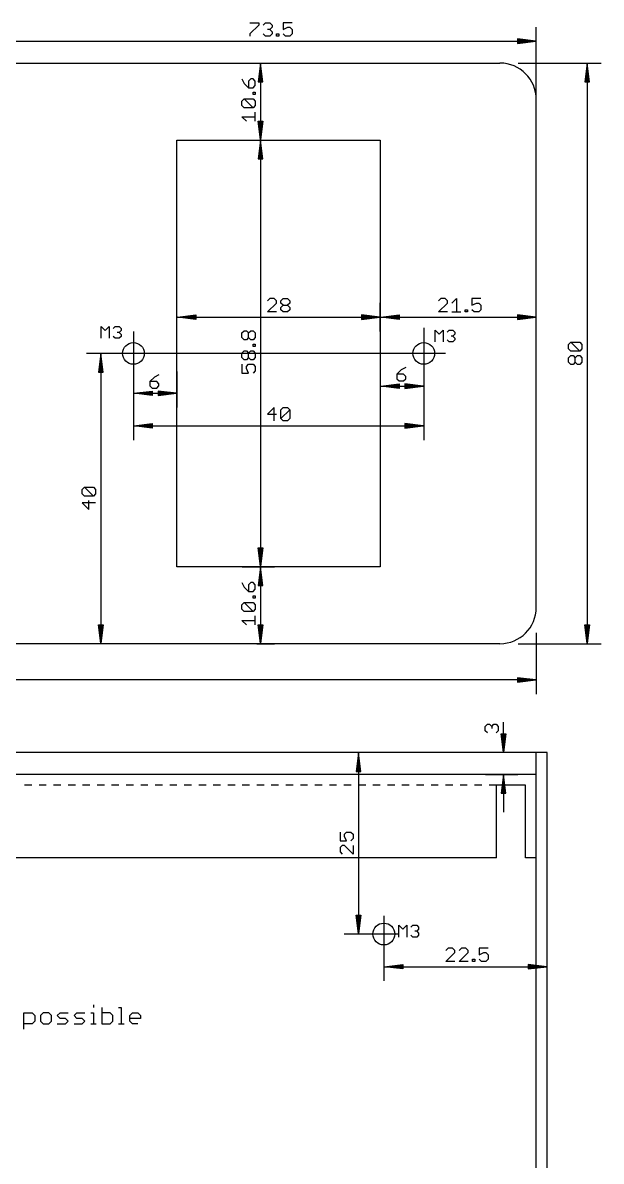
# Model space of a CAD drawing. Extents: x -9 to 622, y -48 to 444.
# Drawn here: x 219.3 to 298.9, y 278.7 to 435.6 of the extents above; entities that cross this region are included whole.
import ezdxf

# ---------------------------------------------------------------- set-up
doc = ezdxf.new("R2010")
doc.units = 0
for name, color, linetype in [('140', 1, 'CONTINUOUS'), ('20', 7, 'CONTINUOUS'), ('47', 2, 'CONTINUOUS')]:
    doc.layers.add(name, color=color, linetype=linetype)

msp = doc.modelspace()

# ---------------------------------------------------------------- linework, layer by layer
at = {"layer": '140'}
msp.add_circle((269, 310), 1.5, dxfattribs=at)
at = {"layer": '20'}
for p, q in [((5, 430), (285, 430)), ((290, 355), (290, 425)), ((240.5, 419.4), (268.5, 419.4)), ((240.5, 360.6), (240.5, 419.4)), ((268.5, 419.4), (268.5, 360.6)), ((268.5, 360.6), (240.5, 360.6)), ((285, 350), (5, 350)), ((290, 335), (0, 335)), ((290, 111.5), (290, 335)), ((291.5, 335), (290, 335)), ((291.5, 97), (291.5, 335)), ((290, 332), (0, 332)), ((220.5, 330.5), (219.5, 330.5)), ((222.5, 330.5), (221.5, 330.5)), ((224.5, 330.5), (223.5, 330.5)), ((226.5, 330.5), (225.5, 330.5)), ((228.5, 330.5), (227.5, 330.5)), ((230.5, 330.5), (229.5, 330.5)), ((232.5, 330.5), (231.5, 330.5)), ((234.5, 330.5), (233.5, 330.5)), ((236.5, 330.5), (235.5, 330.5)), ((238.5, 330.5), (237.5, 330.5)), ((240.5, 330.5), (239.5, 330.5)), ((242.5, 330.5), (241.5, 330.5)), ((244.5, 330.5), (243.5, 330.5)), ((246.5, 330.5), (245.5, 330.5)), ((248.5, 330.5), (247.5, 330.5)), ((250.5, 330.5), (249.5, 330.5)), ((252.5, 330.5), (251.5, 330.5)), ((254.5, 330.5), (253.5, 330.5)), ((256.5, 330.5), (255.5, 330.5)), ((258.5, 330.5), (257.5, 330.5)), ((260.5, 330.5), (259.5, 330.5)), ((262.5, 330.5), (261.5, 330.5)), ((264.5, 330.5), (263.5, 330.5)), ((266.5, 330.5), (265.5, 330.5)), ((268.5, 330.5), (267.5, 330.5)), ((270.5, 330.5), (269.5, 330.5)), ((272.5, 330.5), (271.5, 330.5)), ((274.5, 330.5), (273.5, 330.5)), ((276.5, 330.5), (275.5, 330.5)), ((278.5, 330.5), (277.5, 330.5)), ((280.5, 330.5), (279.5, 330.5)), ((282.5, 330.5), (281.5, 330.5)), ((284.5, 330.5), (283.5, 330.5)), ((288.5, 330.5), (284.5, 330.5)), ((284.5, 320.5), (284.5, 330.5)), ((288.5, 320.5), (288.5, 330.5)), ((284.5, 320.5), (5.5, 320.5)), ((290, 320.5), (288.5, 320.5))]:
    msp.add_line(p, q, dxfattribs=at)
for centre in [(234.5, 390), (274.5, 390)]:
    msp.add_circle(centre, 1.5, dxfattribs=at)
for centre, start, end in [((285, 425), 0, 90), ((285, 355), 270, 0)]:
    msp.add_arc(centre, 5, start, end, dxfattribs=at)
at = {"layer": '47'}
for p, q in [((250.5369, 435.5554), (251.7697, 435.5554)), ((251.7697, 435.2472), (250.5369, 434.0144)), ((251.7697, 435.5554), (251.7697, 435.2472)), ((252.3784, 435.2472), (252.6866, 435.5554)), ((252.6866, 435.5554), (253.303, 435.5554)), ((253.303, 434.6308), (252.9948, 434.6308)), ((253.303, 435.5554), (253.6112, 435.2472)), ((253.6112, 434.939), (253.303, 434.6308)), ((253.303, 434.6308), (253.6112, 434.3226)), ((253.6112, 435.2472), (253.6112, 434.939)), ((256.3736, 435.5554), (255.1408, 435.5554)), ((255.1408, 435.5554), (255.1408, 434.6308)), ((255.1408, 434.6308), (255.7572, 434.939)), ((255.7572, 434.939), (256.0654, 434.939)), ((256.0654, 434.939), (256.3736, 434.6308)), ((256.3736, 434.6308), (256.3736, 434.0144)), ((290, 409), (290, 434.95)), ((216.565, 433), (289.935, 433)), ((250.5369, 434.0144), (250.5369, 433.7062)), ((252.6866, 433.7062), (252.3784, 434.0144)), ((253.303, 433.7062), (252.6866, 433.7062)), ((253.6112, 434.0144), (253.303, 433.7062)), ((253.6112, 434.3226), (253.6112, 434.0144)), ((254.22, 433.7062), (254.22, 434.0144)), ((254.22, 434.0144), (254.5282, 434.0144)), ((254.5282, 433.7062), (254.22, 433.7062)), ((254.5282, 434.0144), (254.5282, 433.7062)), ((255.449, 433.7062), (255.1408, 434.0144)), ((256.0654, 433.7062), (255.449, 433.7062)), ((256.3736, 434.0144), (256.0654, 433.7062)), ((289.935, 433), (287.4, 433.3192)), ((287.4, 433.3192), (287.4, 432.6808)), ((289.935, 433), (287.4, 433.26)), ((289.935, 433), (287.4, 433.13)), ((287.4, 432.6808), (289.935, 433)), ((287.4, 432.87), (289.935, 433)), ((287.4, 432.74), (289.935, 433)), ((249.5, 430), (253.95, 430)), ((252, 429.935), (251.6808, 427.4)), ((252, 429.935), (251.74, 427.4)), ((252, 429.935), (251.87, 427.4)), ((252, 429.935), (252, 419.465)), ((252.3192, 427.4), (252, 429.935)), ((252.13, 427.4), (252, 429.935)), ((252.26, 427.4), (252, 429.935)), ((287.5, 430), (298.95, 430)), ((297, 429.935), (296.6808, 427.4)), ((297, 429.935), (296.74, 427.4)), ((297, 429.935), (296.87, 427.4)), ((297, 429.935), (297, 350.065)), ((297.3192, 427.4), (297, 429.935)), ((297.13, 427.4), (297, 429.935)), ((297.26, 427.4), (297, 429.935)), ((249.4446, 427.8236), (249.7528, 427.2072)), ((249.7528, 427.2072), (250.3692, 426.5908)), ((250.6774, 427.8236), (250.3692, 427.5154)), ((250.3692, 427.5154), (250.3692, 426.5908)), ((250.9856, 427.8236), (250.6774, 427.8236)), ((251.2938, 427.5154), (250.9856, 427.8236)), ((250.9856, 426.5908), (251.2938, 426.899)), ((251.2938, 426.899), (251.2938, 427.5154)), ((251.6808, 427.4), (252.3192, 427.4)), ((296.6808, 427.4), (297.3192, 427.4)), ((250.3692, 426.5908), (250.9856, 426.5908)), ((250.9856, 425.67), (250.9856, 425.9782)), ((250.9856, 425.9782), (251.2938, 425.9782)), ((251.2938, 425.67), (250.9856, 425.67)), ((251.2938, 425.9782), (251.2938, 425.67)), ((249.4446, 424.753), (249.7528, 425.0612)), ((249.4446, 424.1366), (249.4446, 424.753)), ((249.7528, 423.8284), (249.4446, 424.1366)), ((249.7528, 425.0612), (250.9856, 425.0612)), ((250.9856, 423.8284), (249.7528, 425.0612)), ((250.9856, 423.8284), (249.7528, 423.8284)), ((250.9856, 425.0612), (251.2938, 424.753)), ((251.2938, 424.1366), (250.9856, 423.8284)), ((251.2938, 424.753), (251.2938, 424.1366)), ((250.061, 421.9869), (249.4446, 422.6033)), ((249.4446, 422.6033), (251.2938, 422.6033)), ((251.2938, 421.9869), (251.2938, 423.2197)), ((252, 419.465), (251.6808, 422)), ((251.6808, 422), (252.3192, 422)), ((252, 419.465), (251.74, 422)), ((252, 419.465), (251.87, 422)), ((252.3192, 422), (252, 419.465)), ((252.13, 422), (252, 419.465)), ((252.26, 422), (252, 419.465)), ((249.5, 419.4), (253.95, 419.4)), ((250, 419.4), (253.95, 419.4)), ((252, 419.335), (251.6808, 416.8)), ((252, 419.335), (251.74, 416.8)), ((252, 419.335), (251.87, 416.8)), ((252, 419.335), (252, 360.665)), ((252.3192, 416.8), (252, 419.335)), ((252.13, 416.8), (252, 419.335)), ((252.26, 416.8), (252, 419.335)), ((251.6808, 416.8), (252.3192, 416.8)), ((240.5, 393.5), (240.5, 396.95)), ((253.2911, 397.5554), (252.9829, 397.2472)), ((252.9829, 395.7062), (254.2157, 396.939)), ((253.9075, 397.5554), (253.2911, 397.5554)), ((254.2157, 397.2472), (253.9075, 397.5554)), ((254.2157, 396.939), (254.2157, 397.2472)), ((254.8245, 397.2472), (255.1327, 397.5554)), ((254.8245, 396.939), (254.8245, 397.2472)), ((255.1327, 396.6308), (254.8245, 396.939)), ((255.1327, 397.5554), (255.7491, 397.5554)), ((255.7491, 397.5554), (256.0573, 397.2472)), ((256.0573, 396.939), (255.7491, 396.6308)), ((256.0573, 397.2472), (256.0573, 396.939)), ((268.5, 393.5), (268.5, 396.95)), ((268.5, 393), (268.5, 396.95)), ((276.8451, 397.5554), (276.5369, 397.2472)), ((276.5369, 395.7062), (277.7697, 396.939)), ((277.4615, 397.5554), (276.8451, 397.5554)), ((277.7697, 397.2472), (277.4615, 397.5554)), ((277.7697, 396.939), (277.7697, 397.2472)), ((278.3784, 396.939), (278.9948, 397.5554)), ((278.9948, 397.5554), (278.9948, 395.7062)), ((282.3736, 397.5554), (281.1408, 397.5554)), ((281.1408, 397.5554), (281.1408, 396.6308)), ((281.1408, 396.6308), (281.7572, 396.939)), ((281.7572, 396.939), (282.0654, 396.939)), ((282.0654, 396.939), (282.3736, 396.6308)), ((290, 393), (290, 396.95)), ((240.565, 395), (243.1, 395.3192)), ((243.1, 395.3192), (243.1, 394.6808)), ((254.2157, 395.7062), (252.9829, 395.7062)), ((254.8245, 396.3226), (255.1327, 396.6308)), ((254.8245, 396.0144), (254.8245, 396.3226)), ((255.1327, 395.7062), (254.8245, 396.0144)), ((255.1327, 396.6308), (255.7491, 396.6308)), ((255.7491, 395.7062), (255.1327, 395.7062)), ((255.7491, 396.6308), (256.0573, 396.3226)), ((256.0573, 396.0144), (255.7491, 395.7062)), ((256.0573, 396.3226), (256.0573, 396.0144)), ((268.435, 395), (265.9, 395.3192)), ((265.9, 395.3192), (265.9, 394.6808)), ((268.565, 395), (271.1, 395.3192)), ((271.1, 395.3192), (271.1, 394.6808)), ((277.7697, 395.7062), (276.5369, 395.7062)), ((278.3784, 395.7062), (279.6112, 395.7062)), ((280.22, 395.7062), (280.22, 396.0144)), ((280.22, 396.0144), (280.5282, 396.0144)), ((280.5282, 395.7062), (280.22, 395.7062)), ((280.5282, 396.0144), (280.5282, 395.7062)), ((281.449, 395.7062), (281.1408, 396.0144)), ((282.0654, 395.7062), (281.449, 395.7062)), ((282.3736, 396.0144), (282.0654, 395.7062)), ((282.3736, 396.6308), (282.3736, 396.0144)), ((289.935, 395), (287.4, 395.3192)), ((287.4, 395.3192), (287.4, 394.6808)), ((240.565, 395), (243.1, 395.26)), ((240.565, 395), (243.1, 395.13)), ((240.565, 395), (268.435, 395)), ((243.1, 394.6808), (240.565, 395)), ((243.1, 394.87), (240.565, 395)), ((243.1, 394.74), (240.565, 395)), ((268.435, 395), (265.9, 395.26)), ((268.435, 395), (265.9, 395.13)), ((265.9, 394.6808), (268.435, 395)), ((265.9, 394.87), (268.435, 395)), ((265.9, 394.74), (268.435, 395)), ((268.565, 395), (271.1, 395.26)), ((268.565, 395), (271.1, 395.13)), ((268.565, 395), (289.935, 395)), ((271.1, 394.6808), (268.565, 395)), ((271.1, 394.87), (268.565, 395)), ((271.1, 394.74), (268.565, 395)), ((289.935, 395), (287.4, 395.26)), ((289.935, 395), (287.4, 395.13)), ((287.4, 394.6808), (289.935, 395)), ((287.4, 394.87), (289.935, 395)), ((287.4, 394.74), (289.935, 395)), ((230.0762, 392.0762), (230.0762, 393.7032)), ((230.0762, 393.7032), (230.6185, 393.1609)), ((230.6185, 393.1609), (231.1609, 393.7032)), ((231.1609, 393.7032), (231.1609, 392.0762)), ((231.7134, 393.432), (231.9845, 393.7032)), ((231.9845, 392.0762), (231.7134, 392.3474)), ((231.9845, 393.7032), (232.5269, 393.7032)), ((232.5269, 392.8897), (232.2557, 392.8897)), ((232.5269, 393.7032), (232.798, 393.432)), ((232.798, 393.1609), (232.5269, 392.8897)), ((232.5269, 392.8897), (232.798, 392.6185)), ((232.798, 392.3474), (232.5269, 392.0762)), ((232.798, 393.432), (232.798, 393.1609)), ((232.798, 392.6185), (232.798, 392.3474)), ((234.5, 393), (234.5, 382.55)), ((234.5, 392.5), (234.5, 378.05)), ((249.4446, 392.8154), (249.7528, 393.1236)), ((249.4446, 392.199), (249.4446, 392.8154)), ((249.7528, 391.8908), (249.4446, 392.199)), ((249.7528, 393.1236), (250.061, 393.1236)), ((250.061, 393.1236), (250.3692, 392.8154)), ((250.3692, 392.199), (250.061, 391.8908)), ((250.3692, 392.8154), (250.6774, 393.1236)), ((250.3692, 392.199), (250.3692, 392.8154)), ((250.6774, 391.8908), (250.3692, 392.199)), ((250.6774, 393.1236), (250.9856, 393.1236)), ((250.9856, 393.1236), (251.2938, 392.8154)), ((251.2938, 392.199), (250.9856, 391.8908)), ((251.2938, 392.8154), (251.2938, 392.199)), ((274.5, 393.5), (274.5, 378.05)), ((274.5, 392.5), (274.5, 383.55)), ((276.0762, 391.5762), (276.0762, 393.2032)), ((276.0762, 393.2032), (276.6185, 392.6609)), ((276.6185, 392.6609), (277.1609, 393.2032)), ((277.1609, 393.2032), (277.1609, 391.5762)), ((277.7134, 392.932), (277.9845, 393.2032)), ((277.9845, 393.2032), (278.5269, 393.2032)), ((278.5269, 392.3897), (278.2557, 392.3897)), ((278.5269, 393.2032), (278.798, 392.932)), ((278.798, 392.6609), (278.5269, 392.3897)), ((278.5269, 392.3897), (278.798, 392.1185)), ((278.798, 392.932), (278.798, 392.6609)), ((232.5269, 392.0762), (231.9845, 392.0762)), ((250.061, 391.8908), (249.7528, 391.8908)), ((250.9856, 391.8908), (250.6774, 391.8908)), ((250.9856, 390.97), (250.9856, 391.2782)), ((250.9856, 391.2782), (251.2938, 391.2782)), ((251.2938, 390.97), (250.9856, 390.97)), ((251.2938, 391.2782), (251.2938, 390.97)), ((277.9845, 391.5762), (277.7134, 391.8474)), ((278.5269, 391.5762), (277.9845, 391.5762)), ((278.798, 391.8474), (278.5269, 391.5762)), ((278.798, 392.1185), (278.798, 391.8474)), ((294.4446, 391.2491), (294.7528, 391.5573)), ((294.4446, 390.6327), (294.4446, 391.2491)), ((294.7528, 390.3245), (294.4446, 390.6327)), ((294.7528, 391.5573), (295.9856, 391.5573)), ((295.9856, 390.3245), (294.7528, 391.5573)), ((295.9856, 391.5573), (296.2938, 391.2491)), ((296.2938, 390.6327), (295.9856, 390.3245)), ((296.2938, 391.2491), (296.2938, 390.6327)), ((277.5, 390), (228.05, 390)), ((230, 389.935), (229.6808, 387.4)), ((230, 389.935), (229.74, 387.4)), ((230, 389.935), (229.87, 387.4)), ((230, 389.935), (230, 350.065)), ((230.3192, 387.4), (230, 389.935)), ((230.13, 387.4), (230, 389.935)), ((230.26, 387.4), (230, 389.935)), ((249.4446, 390.053), (249.7528, 390.3612)), ((249.4446, 389.4366), (249.4446, 390.053)), ((249.7528, 389.1284), (249.4446, 389.4366)), ((249.7528, 390.3612), (250.061, 390.3612)), ((250.061, 389.1284), (249.7528, 389.1284)), ((250.061, 390.3612), (250.3692, 390.053)), ((250.3692, 389.4366), (250.061, 389.1284)), ((250.3692, 390.053), (250.6774, 390.3612)), ((250.3692, 389.4366), (250.3692, 390.053)), ((250.6774, 389.1284), (250.3692, 389.4366)), ((250.6774, 390.3612), (250.9856, 390.3612)), ((250.9856, 389.1284), (250.6774, 389.1284)), ((250.9856, 390.3612), (251.2938, 390.053)), ((251.2938, 389.4366), (250.9856, 389.1284)), ((251.2938, 390.053), (251.2938, 389.4366)), ((294.4446, 389.4075), (294.7528, 389.7157)), ((294.4446, 388.7911), (294.4446, 389.4075)), ((295.9856, 390.3245), (294.7528, 390.3245)), ((294.7528, 389.7157), (295.061, 389.7157)), ((295.061, 389.7157), (295.3692, 389.4075)), ((295.3692, 389.4075), (295.6774, 389.7157)), ((295.3692, 388.7911), (295.3692, 389.4075)), ((295.6774, 389.7157), (295.9856, 389.7157)), ((295.9856, 389.7157), (296.2938, 389.4075)), ((296.2938, 389.4075), (296.2938, 388.7911)), ((240.5, 387.5), (240.5, 382.55)), ((249.4446, 388.5197), (249.4446, 387.2869)), ((250.061, 388.2115), (250.3692, 388.5197)), ((250.061, 387.9033), (250.061, 388.2115)), ((250.3692, 387.2869), (250.061, 387.9033)), ((250.3692, 388.5197), (250.9856, 388.5197)), ((250.9856, 388.5197), (251.2938, 388.2115)), ((251.2938, 387.5951), (250.9856, 387.2869)), ((251.2938, 388.2115), (251.2938, 387.5951)), ((268.5, 387.5), (268.5, 383.55)), ((271.3982, 387.7472), (270.7818, 387.1308)), ((272.0146, 388.0554), (271.3982, 387.7472)), ((294.7528, 388.4829), (294.4446, 388.7911)), ((295.061, 388.4829), (294.7528, 388.4829)), ((295.3692, 388.7911), (295.061, 388.4829)), ((295.6774, 388.4829), (295.3692, 388.7911)), ((295.9856, 388.4829), (295.6774, 388.4829)), ((296.2938, 388.7911), (295.9856, 388.4829)), ((229.6808, 387.4), (230.3192, 387.4)), ((237.3982, 386.7472), (236.7818, 386.1308)), ((236.7818, 386.1308), (236.7818, 385.5144)), ((237.7064, 386.1308), (236.7818, 386.1308)), ((238.0146, 387.0554), (237.3982, 386.7472)), ((238.0146, 385.8226), (237.7064, 386.1308)), ((249.4446, 387.2869), (250.3692, 387.2869)), ((270.7818, 387.1308), (270.7818, 386.5144)), ((271.7064, 387.1308), (270.7818, 387.1308)), ((270.7818, 386.5144), (271.09, 386.2062)), ((271.09, 386.2062), (271.7064, 386.2062)), ((272.0146, 386.8226), (271.7064, 387.1308)), ((271.7064, 386.2062), (272.0146, 386.5144)), ((272.0146, 386.5144), (272.0146, 386.8226)), ((234.565, 384.5), (237.1, 384.8192)), ((234.565, 384.5), (237.1, 384.76)), ((234.565, 384.5), (237.1, 384.63)), ((234.565, 384.5), (240.435, 384.5)), ((237.1, 384.1808), (234.565, 384.5)), ((237.1, 384.37), (234.565, 384.5)), ((237.1, 384.24), (234.565, 384.5)), ((236.7818, 385.5144), (237.09, 385.2062)), ((237.09, 385.2062), (237.7064, 385.2062)), ((237.1, 384.8192), (237.1, 384.1808)), ((237.7064, 385.2062), (238.0146, 385.5144)), ((240.435, 384.5), (237.9, 384.8192)), ((237.9, 384.8192), (237.9, 384.1808)), ((240.435, 384.5), (237.9, 384.76)), ((240.435, 384.5), (237.9, 384.63)), ((237.9, 384.1808), (240.435, 384.5)), ((237.9, 384.37), (240.435, 384.5)), ((237.9, 384.24), (240.435, 384.5)), ((238.0146, 385.5144), (238.0146, 385.8226)), ((268.565, 385.5), (271.1, 385.8192)), ((268.565, 385.5), (271.1, 385.76)), ((268.565, 385.5), (271.1, 385.63)), ((268.565, 385.5), (274.435, 385.5)), ((271.1, 385.1808), (268.565, 385.5)), ((271.1, 385.37), (268.565, 385.5)), ((271.1, 385.24), (268.565, 385.5)), ((271.1, 385.8192), (271.1, 385.1808)), ((274.435, 385.5), (271.9, 385.8192)), ((271.9, 385.8192), (271.9, 385.1808)), ((274.435, 385.5), (271.9, 385.76)), ((274.435, 385.5), (271.9, 385.63)), ((271.9, 385.1808), (274.435, 385.5)), ((271.9, 385.37), (274.435, 385.5)), ((271.9, 385.24), (274.435, 385.5)), ((253.9075, 382.5554), (252.9829, 381.6308)), ((252.9829, 381.6308), (254.2157, 381.6308)), ((253.9075, 380.7062), (253.9075, 382.5554)), ((254.8245, 382.2472), (255.1327, 382.5554)), ((254.8245, 381.0144), (254.8245, 382.2472)), ((254.8245, 381.0144), (256.0573, 382.2472)), ((255.1327, 382.5554), (255.7491, 382.5554)), ((255.7491, 382.5554), (256.0573, 382.2472)), ((256.0573, 382.2472), (256.0573, 381.0144)), ((234.565, 380), (237.1, 380.3192)), ((234.565, 380), (237.1, 380.26)), ((234.565, 380), (237.1, 380.13)), ((234.565, 380), (274.435, 380)), ((237.1, 379.6808), (234.565, 380)), ((237.1, 379.87), (234.565, 380)), ((237.1, 379.74), (234.565, 380)), ((237.1, 380.3192), (237.1, 379.6808)), ((255.1327, 380.7062), (254.8245, 381.0144)), ((255.7491, 380.7062), (255.1327, 380.7062)), ((256.0573, 381.0144), (255.7491, 380.7062)), ((274.435, 380), (271.9, 380.3192)), ((271.9, 380.3192), (271.9, 379.6808)), ((274.435, 380), (271.9, 380.26)), ((274.435, 380), (271.9, 380.13)), ((271.9, 379.6808), (274.435, 380)), ((271.9, 379.87), (274.435, 380)), ((271.9, 379.74), (274.435, 380)), ((227.4446, 371.2491), (227.7528, 371.5573)), ((227.4446, 370.6327), (227.4446, 371.2491)), ((227.7528, 370.3245), (227.4446, 370.6327)), ((227.7528, 371.5573), (228.9856, 371.5573)), ((228.9856, 370.3245), (227.7528, 371.5573)), ((228.9856, 370.3245), (227.7528, 370.3245)), ((228.9856, 371.5573), (229.2938, 371.2491)), ((229.2938, 370.6327), (228.9856, 370.3245)), ((229.2938, 371.2491), (229.2938, 370.6327)), ((229.2938, 369.4075), (227.4446, 369.4075)), ((227.4446, 369.4075), (228.3692, 368.4829)), ((228.3692, 368.4829), (228.3692, 369.7157)), ((252, 360.665), (251.6808, 363.2)), ((251.6808, 363.2), (252.3192, 363.2)), ((252, 360.665), (251.74, 363.2)), ((252, 360.665), (251.87, 363.2)), ((252.3192, 363.2), (252, 360.665)), ((252.13, 363.2), (252, 360.665)), ((252.26, 363.2), (252, 360.665)), ((249.5, 360.6), (253.95, 360.6)), ((250.5, 360.6), (253.95, 360.6)), ((252, 360.535), (251.6808, 358)), ((252, 360.535), (251.74, 358)), ((252, 360.535), (251.87, 358)), ((252, 360.535), (252, 350.065)), ((252.3192, 358), (252, 360.535)), ((252.13, 358), (252, 360.535)), ((252.26, 358), (252, 360.535)), ((249.4446, 358.4236), (249.7528, 357.8072)), ((249.7528, 357.8072), (250.3692, 357.1908)), ((250.6774, 358.4236), (250.3692, 358.1154)), ((250.3692, 358.1154), (250.3692, 357.1908)), ((250.9856, 358.4236), (250.6774, 358.4236)), ((251.2938, 358.1154), (250.9856, 358.4236)), ((251.2938, 357.499), (251.2938, 358.1154)), ((251.6808, 358), (252.3192, 358)), ((250.3692, 357.1908), (250.9856, 357.1908)), ((250.9856, 357.1908), (251.2938, 357.499)), ((250.9856, 356.27), (250.9856, 356.5782)), ((250.9856, 356.5782), (251.2938, 356.5782)), ((251.2938, 356.27), (250.9856, 356.27)), ((251.2938, 356.5782), (251.2938, 356.27)), ((249.4446, 355.353), (249.7528, 355.6612)), ((249.4446, 354.7366), (249.4446, 355.353)), ((249.7528, 354.4284), (249.4446, 354.7366)), ((249.7528, 355.6612), (250.9856, 355.6612)), ((250.9856, 354.4284), (249.7528, 355.6612)), ((250.9856, 355.6612), (251.2938, 355.353)), ((251.2938, 354.7366), (250.9856, 354.4284)), ((251.2938, 355.353), (251.2938, 354.7366)), ((250.061, 352.5869), (249.4446, 353.2033)), ((249.4446, 353.2033), (251.2938, 353.2033)), ((250.9856, 354.4284), (249.7528, 354.4284)), ((251.2938, 352.5869), (251.2938, 353.8197)), ((230, 350.065), (229.6808, 352.6)), ((229.6808, 352.6), (230.3192, 352.6)), ((230, 350.065), (229.74, 352.6)), ((230, 350.065), (229.87, 352.6)), ((230.3192, 352.6), (230, 350.065)), ((230.13, 352.6), (230, 350.065)), ((230.26, 352.6), (230, 350.065)), ((252, 350.065), (251.6808, 352.6)), ((251.6808, 352.6), (252.3192, 352.6)), ((252, 350.065), (251.74, 352.6)), ((252, 350.065), (251.87, 352.6)), ((252.3192, 352.6), (252, 350.065)), ((252.13, 352.6), (252, 350.065)), ((252.26, 352.6), (252, 350.065)), ((290, 351.5), (290, 343.05)), ((297, 350.065), (296.6808, 352.6)), ((296.6808, 352.6), (297.3192, 352.6)), ((297, 350.065), (296.74, 352.6)), ((297, 350.065), (296.87, 352.6)), ((297.3192, 352.6), (297, 350.065)), ((297.13, 352.6), (297, 350.065)), ((297.26, 352.6), (297, 350.065)), ((231, 350), (228.05, 350)), ((251.5, 350), (253.95, 350)), ((287.5, 350), (298.95, 350)), ((289.935, 345), (287.4, 345.3192)), ((287.4, 345.3192), (287.4, 344.6808)), ((289.935, 345), (287.4, 345.26)), ((289.935, 345), (287.4, 345.13)), ((289.935, 345), (0.065, 345)), ((287.4, 344.6808), (289.935, 345)), ((287.4, 344.87), (289.935, 345)), ((287.4, 344.74), (289.935, 345)), ((282.9701, 338.6008), (283.2698, 338.9005)), ((283.2698, 338.9005), (283.5695, 338.9005)), ((283.5695, 338.9005), (283.8692, 338.6008)), ((283.8692, 338.6008), (284.169, 338.9005)), ((284.169, 338.9005), (284.4687, 338.9005)), ((284.4687, 338.9005), (284.7684, 338.6008)), ((285.5, 335.065), (285.5, 339.1888)), ((282.9701, 338.0013), (282.9701, 338.6008)), ((283.2698, 337.7016), (282.9701, 338.0013)), ((283.8692, 338.6008), (283.8692, 338.301)), ((284.7684, 338.0013), (284.4687, 337.7016)), ((284.7684, 338.6008), (284.7684, 338.0013)), ((285.5, 335.065), (285.1808, 337.6)), ((285.1808, 337.6), (285.8192, 337.6)), ((285.5, 335.065), (285.24, 337.6)), ((285.5, 335.065), (285.37, 337.6)), ((285.8192, 337.6), (285.5, 335.065)), ((285.63, 337.6), (285.5, 335.065)), ((285.76, 337.6), (285.5, 335.065)), ((269.5, 335), (263.55, 335)), ((265.5, 334.935), (265.1808, 332.4)), ((265.5, 334.935), (265.24, 332.4)), ((265.5, 334.935), (265.37, 332.4)), ((265.5, 334.935), (265.5, 310.065)), ((265.8192, 332.4), (265.5, 334.935)), ((265.63, 332.4), (265.5, 334.935)), ((265.76, 332.4), (265.5, 334.935)), ((288.5, 335), (283.55, 335)), ((265.1808, 332.4), (265.8192, 332.4)), ((283, 332), (287.45, 332)), ((285.5, 331.935), (285.1808, 329.4)), ((285.5, 331.935), (285.24, 329.4)), ((285.5, 331.935), (285.37, 329.4)), ((285.5, 331.935), (285.5, 326.8)), ((285.8192, 329.4), (285.5, 331.935)), ((285.63, 329.4), (285.5, 331.935)), ((285.76, 329.4), (285.5, 331.935)), ((285.1808, 329.4), (285.8192, 329.4)), ((262.9701, 324.0488), (262.9701, 322.8499)), ((263.5695, 323.7491), (263.8692, 324.0488)), ((263.5695, 323.4494), (263.5695, 323.7491)), ((263.8692, 322.8499), (263.5695, 323.4494)), ((263.8692, 324.0488), (264.4687, 324.0488)), ((264.4687, 324.0488), (264.7684, 323.7491)), ((264.7684, 323.1496), (264.4687, 322.8499)), ((264.7684, 323.7491), (264.7684, 323.1496)), ((262.9701, 322.8499), (263.8692, 322.8499)), ((263.2698, 322.2072), (262.9701, 321.9075)), ((262.9701, 321.9075), (262.9701, 321.3081)), ((263.5695, 322.2072), (263.2698, 322.2072)), ((264.7684, 321.0083), (263.5695, 322.2072)), ((264.7684, 322.2072), (264.7684, 321.0083)), ((262.9701, 321.3081), (263.2698, 321.0083)), ((265.5, 310.065), (265.1808, 312.6)), ((265.1808, 312.6), (265.8192, 312.6)), ((265.5, 310.065), (265.24, 312.6)), ((265.5, 310.065), (265.37, 312.6)), ((265.8192, 312.6), (265.5, 310.065)), ((265.63, 312.6), (265.5, 310.065)), ((265.76, 312.6), (265.5, 310.065)), ((269, 312.5), (269, 303.55)), ((271.0762, 309.5762), (271.0762, 311.2032)), ((271.0762, 311.2032), (271.6185, 310.6609)), ((271.6185, 310.6609), (272.1609, 311.2032)), ((272.1609, 311.2032), (272.1609, 309.5762)), ((272.7134, 310.932), (272.9845, 311.2032)), ((272.9845, 311.2032), (273.5269, 311.2032)), ((273.5269, 311.2032), (273.798, 310.932)), ((273.798, 310.6609), (273.5269, 310.3897)), ((273.798, 310.932), (273.798, 310.6609)), ((271, 310), (263.55, 310)), ((272.9845, 309.5762), (272.7134, 309.8474)), ((273.5269, 309.5762), (272.9845, 309.5762)), ((273.5269, 310.3897), (273.2557, 310.3897)), ((273.5269, 310.3897), (273.798, 310.1185)), ((273.798, 309.8474), (273.5269, 309.5762)), ((273.798, 310.1185), (273.798, 309.8474)), ((277.8451, 308.0554), (277.5369, 307.7472)), ((278.4615, 308.0554), (277.8451, 308.0554)), ((278.7697, 307.7472), (278.4615, 308.0554)), ((278.7697, 307.439), (278.7697, 307.7472)), ((279.6866, 308.0554), (279.3784, 307.7472)), ((280.303, 308.0554), (279.6866, 308.0554)), ((280.6112, 307.7472), (280.303, 308.0554)), ((280.6112, 307.439), (280.6112, 307.7472)), ((283.3736, 308.0554), (282.1408, 308.0554)), ((282.1408, 308.0554), (282.1408, 307.1308)), ((291.5, 303), (291.5, 307.45)), ((277.5369, 306.2062), (278.7697, 307.439)), ((278.7697, 306.2062), (277.5369, 306.2062)), ((279.3784, 306.2062), (280.6112, 307.439)), ((280.6112, 306.2062), (279.3784, 306.2062)), ((281.22, 306.2062), (281.22, 306.5144)), ((281.22, 306.5144), (281.5282, 306.5144)), ((281.5282, 306.2062), (281.22, 306.2062)), ((281.5282, 306.5144), (281.5282, 306.2062)), ((282.1408, 307.1308), (282.7572, 307.439)), ((282.449, 306.2062), (282.1408, 306.5144)), ((283.0654, 306.2062), (282.449, 306.2062)), ((282.7572, 307.439), (283.0654, 307.439)), ((283.0654, 307.439), (283.3736, 307.1308)), ((283.3736, 306.5144), (283.0654, 306.2062)), ((283.3736, 307.1308), (283.3736, 306.5144)), ((269.065, 305.5), (271.6, 305.8192)), ((269.065, 305.5), (271.6, 305.76)), ((269.065, 305.5), (271.6, 305.63)), ((269.065, 305.5), (291.435, 305.5)), ((271.6, 305.1808), (269.065, 305.5)), ((271.6, 305.37), (269.065, 305.5)), ((271.6, 305.24), (269.065, 305.5)), ((271.6, 305.8192), (271.6, 305.1808)), ((291.435, 305.5), (288.9, 305.8192)), ((288.9, 305.8192), (288.9, 305.1808)), ((291.435, 305.5), (288.9, 305.76)), ((291.435, 305.5), (288.9, 305.63)), ((288.9, 305.1808), (291.435, 305.5)), ((288.9, 305.37), (291.435, 305.5)), ((288.9, 305.24), (291.435, 305.5)), ((228.9934, 300.2496), (228.9934, 299.8749)), ((230.1534, 299.8749), (230.1534, 297.627)), ((232.4554, 299.8749), (232.83, 299.8749)), ((232.83, 299.8749), (232.83, 297.627)), ((219.4109, 296.8777), (219.4109, 299.1256)), ((219.4109, 299.1256), (220.5349, 299.1256)), ((220.5349, 299.1256), (220.9095, 298.751)), ((220.9095, 298.751), (220.9095, 298.0017)), ((222.0875, 299.1256), (221.7129, 298.751)), ((221.7129, 298.751), (221.7129, 298.0017)), ((222.8368, 299.1256), (222.0875, 299.1256)), ((223.2115, 298.751), (222.8368, 299.1256)), ((223.2115, 298.0017), (223.2115, 298.751)), ((224.0148, 298.751), (224.3895, 299.1256)), ((224.3895, 298.3763), (224.0148, 298.751)), ((224.3895, 299.1256), (225.5134, 299.1256)), ((225.1388, 298.3763), (224.3895, 298.3763)), ((225.5134, 298.0017), (225.1388, 298.3763)), ((226.3168, 298.751), (226.6915, 299.1256)), ((226.6915, 298.3763), (226.3168, 298.751)), ((226.6915, 299.1256), (227.8154, 299.1256)), ((227.4408, 298.3763), (226.6915, 298.3763)), ((227.8154, 298.0017), (227.4408, 298.3763)), ((228.6188, 299.1256), (228.9934, 299.1256)), ((228.9934, 299.1256), (228.9934, 297.627)), ((231.2774, 299.1256), (230.1534, 299.1256)), ((231.652, 298.751), (231.2774, 299.1256)), ((231.652, 298.0017), (231.652, 298.751)), ((233.99, 298.751), (234.3647, 299.1256)), ((233.99, 298.0017), (233.99, 298.751)), ((235.4886, 298.3763), (233.99, 298.3763)), ((234.3647, 299.1256), (235.114, 299.1256)), ((235.114, 299.1256), (235.4886, 298.751)), ((235.4886, 298.751), (235.4886, 298.3763)), ((220.5349, 297.627), (219.4109, 297.627)), ((220.9095, 298.0017), (220.5349, 297.627)), ((221.7129, 298.0017), (222.0875, 297.627)), ((222.0875, 297.627), (222.8368, 297.627)), ((222.8368, 297.627), (223.2115, 298.0017)), ((224.0148, 297.627), (225.1388, 297.627)), ((225.1388, 297.627), (225.5134, 298.0017)), ((226.3168, 297.627), (227.4408, 297.627)), ((227.4408, 297.627), (227.8154, 298.0017)), ((228.6188, 297.627), (229.3681, 297.627)), ((230.1534, 297.627), (231.2774, 297.627)), ((231.2774, 297.627), (231.652, 298.0017)), ((232.4554, 297.627), (233.2047, 297.627)), ((234.3647, 297.627), (233.99, 298.0017)), ((235.114, 297.627), (234.3647, 297.627))]:
    msp.add_line(p, q, dxfattribs=at)

doc.saveas('drawing.dxf')
